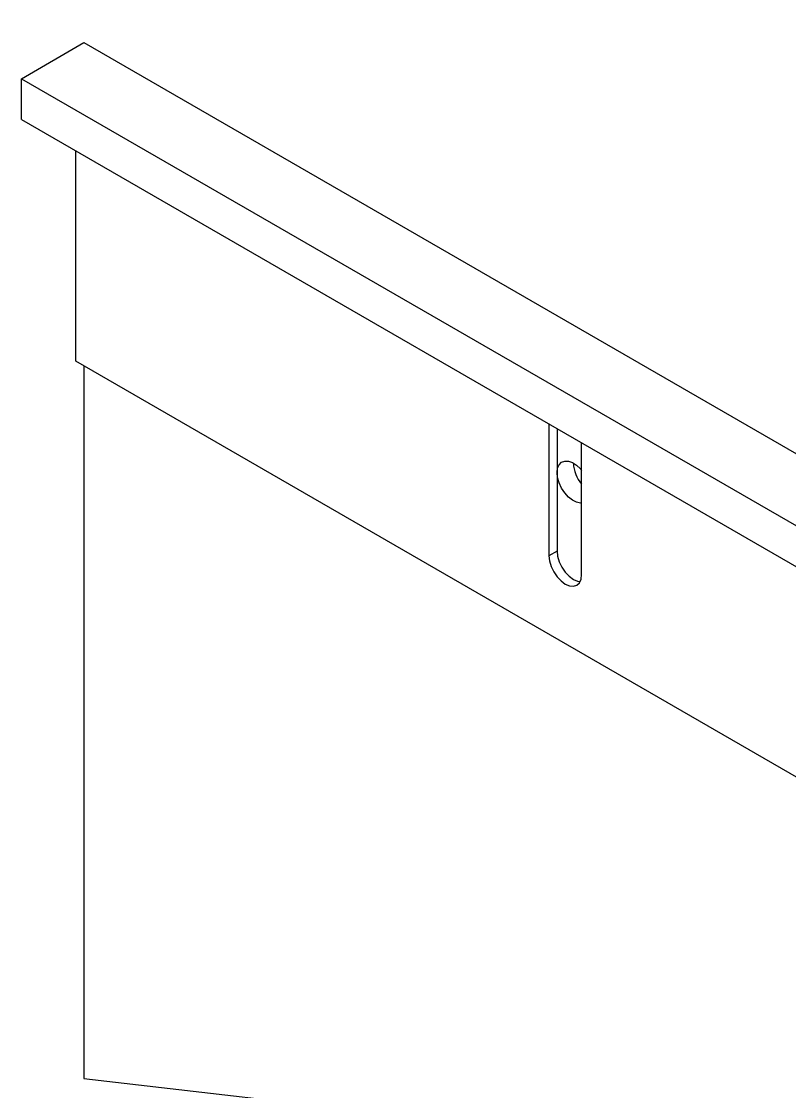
# Model space of a CAD drawing. Header units: millimetres. Extents: x 41 to 1868, y -696 to 319.
# Drawn here: x 97.28 to 107.27, y 243.41 to 257.33 of the extents above; entities that cross this region are included whole.
import ezdxf

# ---------------------------------------------------------------- set-up
doc = ezdxf.new("R2010")
doc.units = ezdxf.units.MM
doc.dimstyles.new('SLDDIMSTYLE0', dxfattribs={"dimtxt": 2.5, "dimasz": 2.116667, "dimexe": 0, "dimexo": 0.625, "dimgap": 0, "dimtad": 1, "dimdec": 0, "dimrnd": 1e-09, "dimtxsty": 'Standard', "dimsah": 1, "dimcen": 2.5, "dimazin": 3, "dimtfac": 2.116667, "dimtdec": 0, "dimtmove": 0, "dimatfit": 3, "dimfrac": 2})

msp = doc.modelspace()

# ---------------------------------------------------------------- linework, layer by layer
at = {"color": 7, "linetype": 'Continuous', "lineweight": 25}
for p, q in [((97.2835, 256.582), (98.0966, 257.0515)), ((98.0966, 257.0515), (292.9045, 144.5912)), ((97.2835, 256.0513), (97.2835, 256.582)), ((97.2835, 256.582), (292.0914, 144.1218)), ((97.2835, 256.0513), (292.0914, 143.5911)), ((97.9906, 252.9075), (97.9906, 255.6431)), ((120.6176, 239.8452), (97.9906, 252.9075)), ((98.0966, 252.8463), (98.0966, 243.5785)), ((104.1424, 252.0917), (104.1424, 250.3768)), ((104.2485, 252.0305), (104.2485, 250.4381)), ((104.5667, 250.1319), (104.5667, 251.8468)), ((104.2485, 250.4381), (104.1424, 250.3768)), ((98.0966, 243.5785), (115.7743, 241.5388))]:
    msp.add_line(p, q, dxfattribs=at)
at = {"color": 7, "linetype": 'Continuous', "lineweight": 25, "flags": 128}
for points in [[(104.2485, 251.4587), (104.2551, 251.5158), (104.2747, 251.5616), (104.306, 251.5932), (104.3469, 251.6087), (104.395, 251.6071), (104.4473, 251.5884), (104.5003, 251.554), (104.5509, 251.5058), (104.5667, 251.4872)], [(104.5667, 251.0629), (104.5509, 251.0625), (104.5003, 251.0727), (104.4473, 251.0995), (104.395, 251.1411), (104.3469, 251.1951), (104.306, 251.2579), (104.2747, 251.3256), (104.2551, 251.394), (104.2485, 251.4587)], [(104.2485, 250.4381), (104.2557, 250.3705), (104.2769, 250.2992), (104.3106, 250.229), (104.3545, 250.1647), (104.4057, 250.1107), (104.4606, 250.0706), (104.5155, 250.0473), (104.5479, 250.0419)], [(104.1424, 250.3768), (104.1496, 250.3093), (104.1708, 250.2379), (104.2045, 250.1678), (104.2485, 250.1035), (104.2996, 250.0495), (104.3545, 250.0094), (104.4094, 249.9861), (104.4606, 249.981), (104.5045, 249.9946), (104.5382, 250.0258), (104.5594, 250.0727), (104.5667, 250.1319)]]:
    msp.add_lwpolyline(points, dxfattribs=at)
at = {"color": 7, "linetype": 'Continuous', "lineweight": 25}
msp.add_arc((104.9214, 251.6027), 0.4613, 182.6729, 219.73846, dxfattribs=at)

# ---------------------------------------------------------------- leaders
at = {"color": 7, "linetype": 'Continuous', "lineweight": 0}
msp.add_leader([(117.489, 249.9186), (102.6255, 271.3076)], dimstyle='SLDDIMSTYLE0', dxfattribs=at)

doc.saveas('drawing.dxf')
